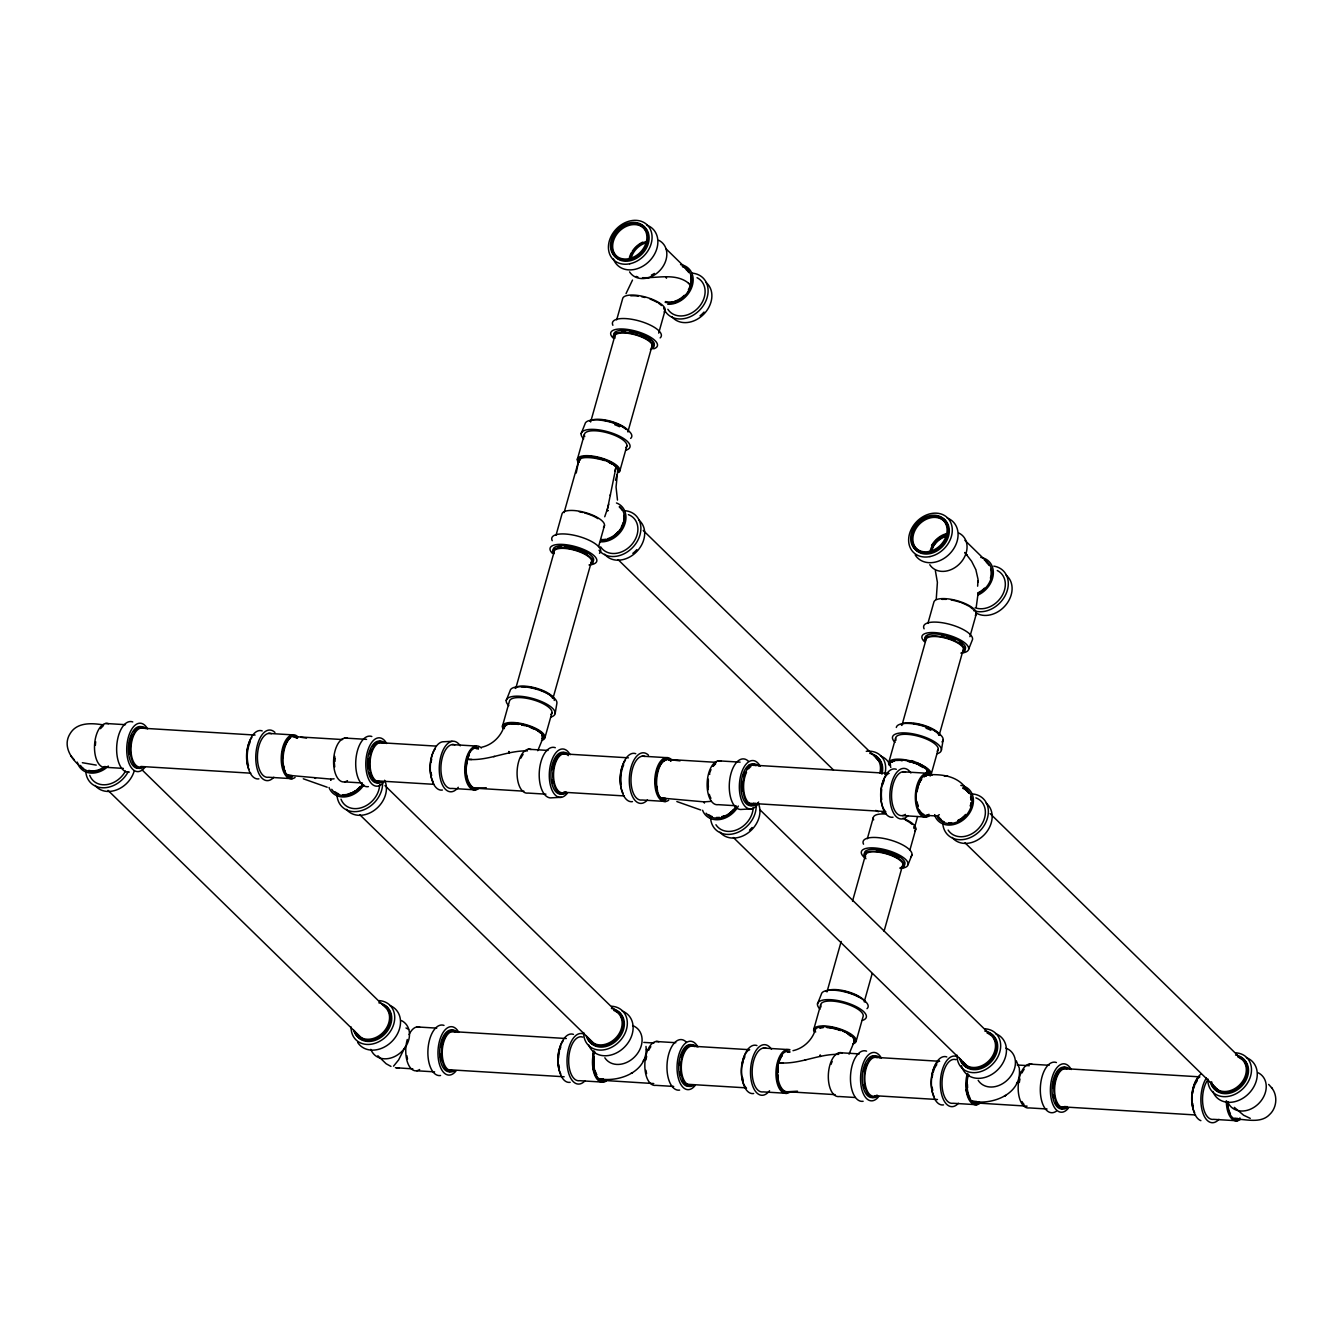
<?xml version="1.0" encoding="UTF-8"?>
<svg xmlns="http://www.w3.org/2000/svg" width="1343" height="1343" viewBox="0 0 1343 1343"><rect width="100%" height="100%" fill="white"/><g stroke="black" fill="none" stroke-linecap="round" stroke-linejoin="round"><path stroke-width="1.5" d="M466.122 769.707L466.944 759.315A20.38 9.72 89.6 0 1 470.134 751.241M777.379 1073.158L778.201 1062.766A20.38 9.72 89.6 0 1 779.528 1058.284M977.637 586.186L978.04 579.337L975.925 569.986M471.863 759.45L466.944 759.315C487.962 761.431 506.848 750.351 527.48 750.888M686.273 294.738A20.38 16.62 -51 0 0 690.923 285.404C678.249 272.075 658.54 278.286 642.458 277.682M783.12 1062.917L778.201 1062.766C799.203 1064.881 818.105 1053.819 838.72 1054.356M978.057 593.656L976.21 607.305M604.736 516.77L607.657 508.141L616.219 466.139L609.286 462.294M334.088 778.822L330.999 779.058L330.814 780.333L330.663 779.091L287.133 775.196L292.136 775.65M555.163 713.519L556.892 703.262A24.241 8.327 15.7 0 0 534.85 688.758A24.241 8.327 15.7 0 0 510.088 690.772L506.227 700.458M941.393 750.217L943.122 739.976M576.214 473.021L578.783 460.431L564.11 512.59M617.344 474.314L616.051 486.989L617.478 500.083M936.239 599.263L937.397 582.358L935.366 570.657M646 1046.432C648.568 1071.546 619.157 1082.894 598.374 1078.647A20.38 11.231 -88.3 0 1 594.076 1071.832M1019.337 1068.994C1021.905 1094.125 992.494 1105.457 971.711 1101.226A20.38 11.231 -88.3 0 1 966.171 1089.677M967.195 555.079L964.828 552.51L971.627 561.29L975.673 569.331M502.433 726.21L509.417 701.315A22.025 7.571 15.7 0 1 534.699 700.274A22.025 7.571 15.7 0 1 550.932 714.409M556.019 535.236L561.945 514.168A22.025 7.571 15.7 0 1 587.21 513.144A22.025 7.571 15.7 0 1 603.443 527.279M577.339 459.39L584.339 434.494M616.689 319.835L622.615 298.784A22.025 7.571 15.7 0 1 647.88 297.743A22.025 7.571 15.7 0 1 664.114 311.878M515.746 688.455L554.306 551.251M590.635 421.987L614.926 335.616M552.963 698.394L591.541 561.189M627.869 431.926L652.715 343.539M608.782 504.162L607.472 508.728M615.497 480.274L618.284 470.319M598.575 546.584L604.484 525.516M619.895 470.755L626.879 445.842M544.973 737.559L551.973 712.663M658.691 333.114L665.154 310.132M813.673 1029.661L820.674 1004.765M867.326 838.754L873.252 817.686M888.646 762.908L895.647 738.012M927.895 623.404L933.821 602.336A22.025 7.571 15.7 0 1 959.087 601.295A22.025 7.571 15.7 0 1 975.32 615.43M826.986 991.923L841.171 941.477M852.52 901.119L866.134 852.687M901.892 725.455L926.166 639.083M864.22 1001.844L872.161 973.608M884.063 931.236L902.781 864.64M939.126 735.376L963.401 649.022M917.588 816.578L914.197 828.614A20.38 7 15.7 0 0 913.828 826.633M856.213 1041.01L863.213 1016.114A22.025 7.571 15.7 0 0 840.399 1002.247A22.025 7.571 15.7 0 0 821.077 1006.897M909.882 850.102L915.792 829.034M931.203 774.273L938.186 749.36M969.898 636.666L976.361 613.684M923.128 767.239L923.044 767.524A18.181 6.245 15.7 0 0 919.586 765.56M925.999 774.676L927.526 769.657L925.948 774.575M543.361 737.156L537.771 750.72M854.618 1040.624L849.028 1054.171M581.15 433.638L585.011 423.968A24.241 8.327 15.7 0 1 612.811 422.844A24.241 8.327 15.7 0 1 630.656 438.389M817.484 1003.909L821.345 994.24A24.241 8.327 15.7 0 1 849.145 993.098A24.241 8.327 15.7 0 1 866.99 1008.66M968.689 649.105L972.55 639.436A25.332 8.713 15.7 0 0 946.311 623.488A25.332 8.713 15.7 0 0 924.102 628.826M908.137 864.456L911.998 854.786M405.15 1046.936L398.636 1059.912L393.549 1066.157M947.604 535.32A18.181 14.437 -45.7 0 0 933.234 546.265L931.505 550.479L933.368 546.4A18.181 14.001 -40.8 0 1 946.664 536.176M626.023 293.613L632.503 280.066M503.105 729.098C499.361 738.029 491.269 745.164 481.734 747.212M814.345 1032.566C810.601 1041.496 802.51 1048.631 792.991 1050.679M314.648 778.235L315.555 778.386M665.624 798.33L660.672 797.977L704.202 801.872L704.37 803.097L704.538 801.838L711.27 801.335M647.611 277.749L649.139 277.648M931.689 545.795L933.788 543.008M643.213 1061.02L643.918 1059.711M1016.55 1083.583L1017.255 1082.29M494.543 756.428L493.687 756.663M805.8 1059.879L804.944 1060.114M939.311 814.681L937.229 815.99L926.351 815.419M610.394 494.577L610.276 495.5M632.419 1072.923L631.193 1073.175L632.2 1073.074M1005.756 1095.502L1004.53 1095.737L1005.538 1095.653M486.25 787.72L476.748 788.257A20.38 9.72 89.6 0 1 466.692 774.894M797.507 1091.188L787.988 1091.725A20.38 9.72 89.6 0 1 777.95 1078.362M452.071 741.302L442.552 741.806A24.241 12.121 -86.5 0 0 430.28 767.978A24.241 12.121 -86.5 0 0 442.401 790.037M561.408 797.289L551.872 797.809A25.332 12.675 -86.5 0 1 539.315 771.436A25.332 12.675 -86.5 0 1 555.314 747.698M751.459 808.889L741.94 809.393A25.332 12.675 -86.5 0 1 729.719 779.729A25.332 12.675 -86.5 0 1 748.454 761.28M406.006 1027.983L408.608 1029.359M1250.249 1118.366L1243.652 1115.244L1234.301 1107.354M606.851 510.558L608.261 510.609L606.952 510.239M603.175 1078.849L598.374 1078.647L601.144 1080.276L653.772 1083.566M82.359 762.706L96.243 765.107M541.313 732.959L540.591 732.909A19.557 6.715 15.7 0 0 531.173 727.335M902.681 771.772L926.485 773.215M105.644 723.474L125.487 724.683M268.566 733.396L292.371 734.856M344.731 738.046L366.538 739.372M452.054 744.593L475.858 746.036M528.219 749.226L548.045 750.435M642.122 756.176L665.91 757.62M718.27 760.809L740.094 762.153M926.469 774.861C941.309 773.921 958.214 775.582 966.876 789.701M103.663 724.985C92.331 723.004 76.971 721.946 70.138 733.614C61.761 746.658 72.505 761.212 83.3 768.582M342.65 739.557L292.942 736.535L297.491 738.348A20.38 10.19 -86.5 0 0 282.416 753.188A20.38 10.19 -86.5 0 0 292.254 777.043M716.205 762.337L666.497 759.315L680.062 760.86M749.293 764.906L888.999 773.417M138.9 727.99L255.086 735.057M378.088 742.561L436.374 746.12M561.659 753.759L628.423 757.821M749.176 803.265L884.718 811.525M140.864 766.467L250.822 773.182M375.906 780.803L434.175 784.346M563.64 792.252L624.142 795.929M523.904 791.178L475.741 788.24A20.38 10.19 -86.5 0 1 465.635 767.021A20.38 10.19 -86.5 0 1 478.511 747.933M902.546 815.604L926.351 817.064M105.526 767.306L123.371 768.397M292.237 778.688L268.449 777.244A22.025 11.029 -86.5 0 1 257.52 754.313A22.025 11.029 -86.5 0 1 271.437 733.664M344.597 781.878L362.442 782.969M475.724 789.885L451.936 788.425A22.025 11.029 -86.5 0 1 441.008 765.493A22.025 11.029 -86.5 0 1 454.924 744.845M545.929 794.166L528.084 793.075A22.025 11.029 -86.5 0 1 517.173 770.143A22.025 11.029 -86.5 0 1 531.089 749.495M665.792 801.469L641.988 800.008A22.025 11.029 -86.5 0 1 631.076 777.077A22.025 11.029 -86.5 0 1 644.993 756.445M735.998 805.75L718.152 804.658A22.025 11.029 -86.5 0 1 707.224 781.727A22.025 11.029 -86.5 0 1 721.141 761.078M416.901 1026.925L436.727 1028.134M655.972 1041.496L675.814 1042.705M763.311 1048.044L787.116 1049.504M839.459 1052.694L859.302 1053.902M1029.309 1064.076L1049.152 1065.284M643.817 1042.403L653.94 1043.024M1017.155 1064.982L1029.309 1065.721M1062.531 1068.491L1199.803 1076.851M450.157 1031.441L566.343 1038.525M687.263 1045.895L749.696 1049.706M872.916 1057.21L939.68 1061.289M1062.431 1106.85L1195.522 1114.959M447.958 1069.683L564.144 1076.767M687.146 1084.254L745.432 1087.813M874.881 1095.703L937.481 1099.514M1027.11 1106.145L974.481 1102.855L971.711 1101.226L976.512 1101.428M395.413 1067.702L412.821 1068.877M835.145 1094.629L786.981 1091.691A20.38 10.19 -86.5 0 1 776.892 1070.489A20.38 10.19 -86.5 0 1 789.751 1051.384M1237.356 1119.139C1247.832 1119.659 1261.312 1123.352 1269.672 1114.472C1276.958 1107.69 1277.932 1095.284 1271.536 1087.612M976.831 1104.718L953.026 1103.274A22.025 11.029 -86.5 0 1 942.115 1080.343A22.025 11.029 -86.5 0 1 956.031 1059.694M1047.036 1108.999L1029.191 1107.908A22.025 11.029 -86.5 0 1 1018.263 1084.976A22.025 11.029 -86.5 0 1 1032.179 1064.327M416.766 1070.774L434.612 1071.865M603.494 1082.156L579.689 1080.695A22.025 11.029 -86.5 0 1 568.777 1057.764A22.025 11.029 -86.5 0 1 582.694 1037.115M673.699 1086.437L655.854 1085.345A22.025 11.029 -86.5 0 1 644.925 1062.414A22.025 11.029 -86.5 0 1 658.842 1041.765M786.981 1093.336L763.177 1091.893A22.025 11.029 -86.5 0 1 752.265 1068.961A22.025 11.029 -86.5 0 1 766.181 1048.312M855.206 1097.5L839.341 1096.526A22.025 11.029 -86.5 0 1 828.413 1073.594A22.025 11.029 -86.5 0 1 842.33 1052.946M1237.356 1120.784L1213.552 1119.34A22.025 11.029 -86.5 0 1 1202.892 1104.886A22.025 11.029 -86.5 0 1 1208.129 1079.369M947.839 776.271L944.263 775.952M396.454 1067.803L398.972 1068.038M300.631 737.24L306.523 738.096M882.032 812.532L886.044 813.405M676.855 801.553L700.727 809.997M303.3 778.789L327.188 787.233M636.146 276.423L637.875 276.96M390.964 1066.409L386.129 1063.74L377.853 1055.749M875.77 810.4L878.372 811.709M614.859 471.309L616.219 466.139A20.397 5.926 13.6 0 1 618.032 468.019M668.864 759.534L671.03 761.128A20.38 10.19 -86.5 0 0 655.955 775.969A20.38 10.19 -86.5 0 0 665.792 799.824M688.422 283.188L690.923 285.404L690.873 275.785M964.895 540.306L986.82 561.727M666.145 248.925L686.609 268.919M990.144 813.623L1241.133 1058.754M901.069 759.937L902.026 760.877M964.996 842.8L1218.974 1090.835M643.247 530.468L878.07 759.802M618.099 559.645L833.483 769.975M760.02 809.829L990.295 1034.714M709.725 774.441L709.356 774.088A20.38 10.19 -86.5 0 1 711.001 769.623M733.379 837.528L968.135 1066.812M968.991 1075.088L968.034 1074.165A20.38 10.19 -86.5 0 0 968.723 1096.509A20.38 10.19 -86.5 0 0 979.483 1101.948M384.971 785.588L616.756 1011.95M359.84 814.765L594.596 1044.031M142.14 769.959L384.165 1006.327M108.028 790.372L362.006 1038.408M1268.648 1084.405L1272.325 1088.485M70.675 755.756L74.352 759.853M934.644 814.63L935.635 815.99M665.826 276.776L666.514 278.135L666.094 276.776M1016.265 1060.769L1019.32 1068.155M820.674 1056.387L820.12 1054.91L820.338 1056.454M509.417 752.936L508.879 751.442L509.098 753.003M1019.941 1072.755L1019.857 1071.798M646.604 1050.176L646.52 1049.236M977.956 581.234L978.157 582.123L977.973 580.982M623.924 515.242A19.272 15.327 -45.7 0 1 621.574 527.178M620.735 528.605A19.272 15.327 -45.7 0 1 615.06 534.732M619.324 507.1A19.272 15.327 -45.7 0 1 621.994 510.088M360.461 786.41A19.272 15.327 -45.7 0 1 356.802 789.852M355.442 790.809A19.272 15.327 -45.7 0 1 352.571 792.42M351.094 793.041A19.272 15.327 -45.7 0 1 348.055 793.914M736.014 806.488A19.272 15.327 -45.7 0 1 730.34 812.633M724.632 815.805A19.272 15.327 -45.7 0 1 721.611 816.678M970.536 797.037A19.272 15.327 -45.7 0 1 970.989 799.874M970.922 802.845A19.272 15.327 -45.7 0 1 970.317 805.884M965.651 814.462A19.272 15.327 -45.7 0 1 961.974 817.904M960.631 818.877A19.272 15.327 -45.7 0 1 957.744 820.472M941.09 819.448A19.272 15.327 -45.7 0 1 938.421 816.477M966.238 790.288A19.272 15.327 -45.7 0 1 968.907 793.26M892.071 762.085A19.272 6.631 15.7 0 1 894.203 760.994M897.376 760.423A19.272 6.631 15.7 0 1 901.405 760.407M907.599 761.246A19.272 6.631 15.7 0 1 910.856 762.001A19.557 6.715 15.7 0 0 907.717 761.145M912.468 762.455A19.272 6.631 15.7 0 1 915.641 763.512M917.151 764.1A19.272 6.631 15.7 0 1 923.699 767.441M926.435 769.589A19.272 6.631 15.7 0 1 928.03 771.671M905.35 819.969A20.38 7 15.7 0 1 912.132 824.434M911.377 760.608A20.38 8.041 17.9 0 1 914.734 761.75M916.362 762.388A20.38 8.041 17.9 0 1 929.423 774.424M890.627 765.309A20.38 7 15.7 0 1 908.489 761.011A20.38 7 15.7 0 1 929.608 773.837M873.655 819.818A22.025 7.571 15.7 0 1 884.953 814.009M902.949 818.24A22.025 7.571 15.7 0 1 914.751 830.797M865.647 857.069A19.557 6.715 15.7 0 1 887.723 854.249A19.557 6.715 15.7 0 1 899.978 867.914M876.24 849.918A19.557 6.715 15.7 0 1 898.853 857.069M864.909 854.853A20.934 7.185 15.7 0 1 885.893 851.076A20.934 7.185 15.7 0 1 903.94 865.278M865.933 858.748A24.241 8.327 15.7 0 1 870.18 847.886A24.241 8.327 15.7 0 1 902.681 857.086A24.241 8.327 15.7 0 1 900.314 868.468M863.532 844.193A25.332 8.713 15.7 0 1 888.948 839.627A25.332 8.713 15.7 0 1 910.789 856.8M864.355 856.851A20.934 7.185 15.7 0 1 887.975 853.829A20.934 7.185 15.7 0 1 901.086 868.451M869.76 753.389A20.934 16.636 -45.7 0 1 880.974 773.249M875.636 757.351A19.557 15.545 -45.7 0 1 879.783 773.182M866.269 751.291A24.241 19.255 -45.7 0 1 884.785 774.357M881.26 766.551A19.557 15.545 -45.7 0 1 881.444 769.505M876.593 758.291A19.557 15.545 -45.7 0 1 879.312 761.313M880.504 755.975A25.332 20.128 -45.7 0 1 890.812 767.457M873.655 755.102A20.934 16.636 -45.7 0 1 881.931 774.189M889.049 765.04A22.025 7.571 15.7 0 1 911.158 761.078A22.025 7.571 15.7 0 1 930.145 776.019M896.05 740.144A22.025 7.571 15.7 0 1 918.159 736.182A22.025 7.571 15.7 0 1 937.145 751.123M891.97 762.001A19.557 6.715 15.7 0 1 901.438 760.289M912.652 762.388A19.557 6.715 15.7 0 1 928.449 771.721M926.082 728.242A20.934 7.185 15.7 0 1 930.833 730.256M901.069 724.683A20.934 7.185 15.7 0 1 921.449 724.599A20.934 7.185 15.7 0 1 940.1 735.108M896.318 727.486A24.241 8.327 15.7 0 1 924.118 726.362A24.241 8.327 15.7 0 1 941.98 741.907M895.026 742.36A25.332 8.713 15.7 0 1 918.343 735.057A25.332 8.713 15.7 0 1 937.397 753.658M913.29 723.575A19.557 6.715 15.7 0 1 919.737 724.666M921.382 725.069A19.557 6.715 15.7 0 1 930.665 728.494M934.409 730.592A19.557 6.715 15.7 0 1 938.807 734.89M984.419 560.199A20.38 16.2 -45.7 0 1 991.52 576.6A20.38 16.2 -45.7 0 1 977.838 593.64M931.538 545.644A20.38 16.2 -45.7 0 1 946.06 533.759M980.759 557.395A22.025 17.509 -45.7 0 1 993.316 573.965A22.025 17.509 -45.7 0 1 978.191 594.966M997.261 570.506A22.025 17.509 -45.7 0 1 1001.962 595.923A22.025 17.509 -45.7 0 1 975.152 607.758M990.647 569.197A19.557 15.545 -45.7 0 1 990.429 578.178M984.52 588.116A19.557 15.545 -45.7 0 1 977.67 592.968M986.282 562.348A19.557 15.545 -45.7 0 1 988.985 565.369M1006.075 575.157A24.241 19.255 -45.7 0 1 1006.008 604.753A24.241 19.255 -45.7 0 1 975.841 612.811M993.803 566.125A25.332 20.128 -45.7 0 1 1005.924 594.11A25.332 20.128 -45.7 0 1 973.608 610.595M924.907 641.501A20.934 7.185 15.7 0 1 948.527 638.479A20.934 7.185 15.7 0 1 961.655 653.101M925.864 639.822A19.557 6.715 15.7 0 1 948.292 638.899A19.557 6.715 15.7 0 1 962.696 651.456M926.418 637.824A19.557 6.715 15.7 0 1 927.341 636.263M941.46 635.121A19.557 6.715 15.7 0 1 944.75 635.776M946.395 636.196A19.557 6.715 15.7 0 1 955.679 639.604M959.422 641.719A19.557 6.715 15.7 0 1 962.192 643.901M924.353 641.585A24.241 8.327 15.7 0 1 932.982 632.519A24.241 8.327 15.7 0 1 964.089 642.34A24.241 8.327 15.7 0 1 960.883 653.118M925.478 639.503A20.934 7.185 15.7 0 1 946.462 635.726A20.934 7.185 15.7 0 1 964.509 649.928M941.98 599.381A20.38 7 15.7 0 1 946.244 599.364M951.096 599.935A20.38 7 15.7 0 1 959.641 602.084M961.286 602.654A20.38 7 15.7 0 1 968.622 606.062M969.814 606.801A20.38 7 15.7 0 1 972.701 609.084M958.986 533.121A22.025 17.509 -45.7 0 1 960.262 563.12A22.025 17.509 -45.7 0 1 929.792 564.715M930.044 552.426A19.557 15.545 -45.7 0 1 912.887 540.171A19.557 15.545 -45.7 0 1 927.828 518.633A19.557 15.545 -45.7 0 1 947.587 527.144M942.618 544.822A19.557 15.545 -45.7 0 1 938.908 548.313M932.562 516.266A20.934 16.636 -45.7 0 1 949.316 530.72A20.934 16.636 -45.7 0 1 932.747 552.896A20.934 16.636 -45.7 0 1 912.149 543.596M947.134 517.978A25.332 20.128 -45.7 0 1 950.995 552.376A25.332 20.128 -45.7 0 1 915.221 555.012M930.313 550.412A19.557 15.545 -45.7 0 1 947.638 534.111M840.684 1030.165A19.272 6.631 15.7 0 0 826.449 1027.042A19.557 6.715 15.7 0 1 840.886 1030.199M842.195 1030.736A19.272 6.631 15.7 0 1 851.479 1036.242M842.43 1030.803A19.557 6.715 15.7 0 1 853.829 1040.372M1227.787 1104.853A19.272 9.653 -86.5 0 1 1227.502 1101.613M646.587 1073.561A20.38 10.19 -86.5 0 1 645.983 1070.337M646.017 1059.845A20.38 10.19 -86.5 0 1 646.638 1056.421M648.703 1050.31A20.38 10.19 -86.5 0 1 650.835 1046.717M603.494 1080.511A20.38 10.19 -86.5 0 1 594.697 1051.586M593.589 1070.337A20.38 11.231 -88.3 0 1 592.834 1067.114M592.817 1054.876A20.38 11.231 -88.3 0 1 593.572 1051.535M691.074 1085.026A19.557 9.787 -86.5 0 1 681.388 1064.68A19.557 9.787 -86.5 0 1 693.727 1046.348M689.177 1084.909A19.557 9.787 -86.5 0 1 686.626 1084.674M684.259 1083.13A19.557 9.787 -86.5 0 1 682.227 1080.376M680.297 1075.189A19.557 9.787 -86.5 0 1 679.709 1072.083M679.44 1065.419A19.557 9.787 -86.5 0 1 679.743 1062.011M680.733 1057.159A19.557 9.787 -86.5 0 1 681.724 1054.221M682.311 1052.862A19.557 9.787 -86.5 0 1 684.359 1049.437M686.743 1047.087A19.557 9.787 -86.5 0 1 689.295 1045.996M691.897 1085.11A20.934 10.475 -86.5 0 1 678.803 1064.495A20.934 10.475 -86.5 0 1 694.549 1046.533M695.271 1085.312A24.241 12.121 -86.5 0 1 679.205 1080.964A24.241 12.121 -86.5 0 1 681.438 1048.295A24.241 12.121 -86.5 0 1 697.907 1046.952M679.642 1090.08A25.332 12.675 -86.5 0 1 667.421 1060.416A25.332 12.675 -86.5 0 1 686.155 1041.967M693.794 1085.228A20.934 10.475 -86.5 0 1 680.7 1064.613A20.934 10.475 -86.5 0 1 696.446 1046.65M611.434 1008.459A20.934 16.636 -45.7 0 1 616.957 1038.307A20.934 16.636 -45.7 0 1 586.236 1035.722M613.734 1010.406A19.557 15.545 -45.7 0 1 616.706 1036.947A19.557 15.545 -45.7 0 1 589.09 1038.995M620.97 1016.382A19.557 15.545 -45.7 0 1 622.632 1020.21M623.018 1026.102A19.557 15.545 -45.7 0 1 622.413 1029.191M621.91 1030.719A19.557 15.545 -45.7 0 1 620.55 1033.724M617.662 1037.887A19.557 15.545 -45.7 0 1 613.952 1041.379M609.655 1043.981A19.557 15.545 -45.7 0 1 602.033 1045.861M599.096 1045.677A19.557 15.545 -45.7 0 1 590.047 1039.918M611.669 1006.243A24.241 19.255 -45.7 0 1 626.912 1027.513A24.241 19.255 -45.7 0 1 603.091 1049.957A24.241 19.255 -45.7 0 1 583.701 1032.582M622.178 1011.044A25.332 20.128 -45.7 0 1 624.545 1047.053A25.332 20.128 -45.7 0 1 588.67 1044.871M615.329 1010.154A20.934 16.636 -45.7 0 1 616.622 1040.54A20.934 16.636 -45.7 0 1 587.193 1036.662M632.603 1025.565A22.025 17.509 -45.7 0 1 635.944 1055.464A22.025 17.509 -45.7 0 1 604.837 1057.764M606.365 1080.93A22.025 11.029 -86.5 0 1 594.714 1075.055A22.025 11.029 -86.5 0 1 593.992 1050.881M560.837 1074.064A20.934 10.475 -86.5 0 1 563.12 1040.943M570.171 1082.307A24.241 12.121 -86.5 0 1 558.151 1057.092A24.241 12.121 -86.5 0 1 573.461 1034.379M585.078 1080.712A25.332 12.675 -86.5 0 1 567.048 1063.119A25.332 12.675 -86.5 0 1 583.131 1033.875M603.494 1079.688A19.557 9.787 -86.5 0 1 600.959 1079.453M596.561 1075.155A19.557 9.787 -86.5 0 1 594.059 1056.79M559.393 1067.819A19.557 9.787 -86.5 0 1 558.806 1064.714M558.537 1058.049A19.557 9.787 -86.5 0 1 559.443 1051.351M559.846 1049.79A19.557 9.787 -86.5 0 1 560.837 1046.852M596.728 1074.702A19.272 9.653 -86.5 0 1 595.201 1070.992M594.244 1066.527A19.272 9.653 -86.5 0 1 594.261 1056.588M778.302 1080.762A19.272 9.653 -86.5 0 1 777.446 1074.467M777.412 1072.805A19.272 9.653 -86.5 0 1 778.352 1064.546M778.739 1062.985A19.272 9.653 -86.5 0 1 779.729 1060.08M780.3 1058.754A19.272 9.653 -86.5 0 1 782.314 1055.38M967.615 1087.696A19.272 9.653 -86.5 0 1 967.464 1084.389M778.201 1077.59A18.181 9.099 -86.5 0 1 777.933 1074.518M777.899 1072.956A18.181 9.099 -86.5 0 1 778.218 1068.222M831.032 1064.395A20.38 10.19 -86.5 0 1 832.19 1061.49M783.624 1052.257A20.38 9.72 89.6 0 1 786.091 1051.116M877.113 1095.116A19.557 9.787 -86.5 0 1 864.791 1078.412A19.557 9.787 -86.5 0 1 877.231 1057.529M875.384 1096.291A20.934 10.475 -86.5 0 1 862.189 1078.412A20.934 10.475 -86.5 0 1 875.502 1056.068M877.298 1096.408A20.934 10.475 -86.5 0 1 864.187 1075.793A20.934 10.475 -86.5 0 1 879.934 1057.831M878.758 1096.492A24.241 12.121 -86.5 0 1 862.693 1092.161A24.241 12.121 -86.5 0 1 864.942 1059.493A24.241 12.121 -86.5 0 1 881.394 1058.133M863.129 1101.277A25.332 12.675 -86.5 0 1 850.572 1074.904A25.332 12.675 -86.5 0 1 866.571 1051.149M870.113 1095.854A19.557 9.787 -86.5 0 1 867.746 1094.31M864.17 1087.796A19.557 9.787 -86.5 0 1 863.448 1084.842M863.499 1071.546A19.557 9.787 -86.5 0 1 864.22 1068.34M864.691 1066.846A19.557 9.787 -86.5 0 1 865.799 1064.059M826.079 991.436A20.934 7.185 15.7 0 1 846.476 991.352A20.934 7.185 15.7 0 1 865.127 1001.861M832.727 990.211A19.557 6.715 15.7 0 1 836.807 990.194M841.473 990.748A19.557 6.715 15.7 0 1 859.436 997.345M820.053 1009.113A25.332 8.713 15.7 0 1 843.37 1001.811A25.332 8.713 15.7 0 1 862.424 1020.411M814.076 1031.793A22.025 7.571 15.7 0 1 838.939 1028.637A22.025 7.571 15.7 0 1 852.755 1044.015M815.637 1032.062A20.38 7 15.7 0 1 836.085 1028.385A20.38 7 15.7 0 1 853.661 1042.218M820.254 1028.184A18.181 6.245 15.7 0 1 823.259 1027.647M827.053 1027.63A18.181 6.245 15.7 0 1 831.384 1028.134M832.895 1028.419A18.181 6.245 15.7 0 1 840.466 1030.568M848.071 1034.261A18.181 6.245 15.7 0 1 850.656 1036.292M789.852 1092.111A22.025 11.029 -86.5 0 1 775.952 1073.292A22.025 11.029 -86.5 0 1 789.969 1049.756M743.267 1080.427A19.557 9.787 -86.5 0 1 742.561 1077.472M742.595 1064.176A19.557 9.787 -86.5 0 1 743.334 1060.97M743.787 1059.476A19.557 9.787 -86.5 0 1 744.912 1056.689M753.658 1093.504A24.241 12.121 -86.5 0 1 741.638 1068.273A24.241 12.121 -86.5 0 1 756.948 1045.559M769.556 1090.734A25.332 12.675 -86.5 0 1 752.97 1086.739A25.332 12.675 -86.5 0 1 754.548 1053.097A25.332 12.675 -86.5 0 1 771.503 1049.286M778.101 1081.149A19.557 9.787 -86.5 0 1 777.244 1074.753M777.211 1073.074A19.557 9.787 -86.5 0 1 778.151 1064.697M778.554 1063.119A19.557 9.787 -86.5 0 1 779.544 1060.181M780.132 1058.838A19.557 9.787 -86.5 0 1 782.18 1055.397M746.507 1088.199A20.934 10.475 -86.5 0 1 741.386 1068.306A20.934 10.475 -86.5 0 1 749.159 1049.622M1024.071 1104.416A20.38 10.19 -86.5 0 1 1021.956 1101.545M1019.354 1082.408A20.38 10.19 -86.5 0 1 1019.975 1078.983M1022.04 1072.872A20.38 10.19 -86.5 0 1 1024.172 1069.297M1066.963 1106.498A19.557 9.787 -86.5 0 1 1054.624 1089.794A19.557 9.787 -86.5 0 1 1067.064 1068.91M1065.066 1106.38A19.557 9.787 -86.5 0 1 1055.564 1102.956M1053.634 1097.751A19.557 9.787 -86.5 0 1 1053.046 1094.663M1052.778 1087.981A19.557 9.787 -86.5 0 1 1053.667 1081.3M1054.07 1079.738A19.557 9.787 -86.5 0 1 1057.696 1071.999M1062.498 1108.848A20.934 10.475 -86.5 0 1 1052.14 1087.058A20.934 10.475 -86.5 0 1 1065.352 1067.45M1068.608 1107.874A24.241 12.121 -86.5 0 1 1052.543 1103.543A24.241 12.121 -86.5 0 1 1054.775 1070.875A24.241 12.121 -86.5 0 1 1071.244 1069.515M1056.27 1111.232A25.332 12.675 -86.5 0 1 1040.305 1089.593A25.332 12.675 -86.5 0 1 1056.421 1062.531M1067.131 1107.79A20.934 10.475 -86.5 0 1 1054.037 1087.175A20.934 10.475 -86.5 0 1 1069.783 1069.213M984.772 1031.038A20.934 16.636 -45.7 0 1 990.295 1060.886A20.934 16.636 -45.7 0 1 959.573 1058.301M987.071 1032.985A19.557 15.545 -45.7 0 1 990.043 1059.526A19.557 15.545 -45.7 0 1 962.427 1061.558M994.324 1038.945A19.557 15.545 -45.7 0 1 995.969 1042.772M991 1060.45A19.557 15.545 -45.7 0 1 987.29 1063.958M978.426 1068.071A19.557 15.545 -45.7 0 1 963.384 1062.498M985.007 1028.805A24.241 19.255 -45.7 0 1 1000.25 1050.092A24.241 19.255 -45.7 0 1 976.428 1072.52A24.241 19.255 -45.7 0 1 957.039 1055.162M995.516 1033.623A25.332 20.128 -45.7 0 1 997.094 1070.405A25.332 20.128 -45.7 0 1 961.454 1065.687M988.666 1032.733A20.934 16.636 -45.7 0 1 989.959 1063.119A20.934 16.636 -45.7 0 1 960.53 1059.224M1005.941 1048.144A22.025 17.509 -45.7 0 1 1009.281 1078.043A22.025 17.509 -45.7 0 1 978.174 1080.343M979.702 1103.493A22.025 11.029 -86.5 0 1 968.051 1097.634A22.025 11.029 -86.5 0 1 967.329 1073.46M934.174 1096.627A20.934 10.475 -86.5 0 1 939.009 1061.004M943.508 1104.886A24.241 12.121 -86.5 0 1 931.488 1079.654A24.241 12.121 -86.5 0 1 946.798 1056.941M958.415 1103.291A25.332 12.675 -86.5 0 1 940.385 1085.681A25.332 12.675 -86.5 0 1 956.468 1056.437M976.831 1102.25A19.557 9.787 -86.5 0 1 974.296 1102.015M969.898 1097.735A19.557 9.787 -86.5 0 1 968.404 1074.501M932.73 1090.382A19.557 9.787 -86.5 0 1 932.16 1087.293M932.176 1077.22A19.557 9.787 -86.5 0 1 932.781 1073.93M933.184 1072.352A19.557 9.787 -86.5 0 1 934.174 1069.414M934.745 1068.071A19.557 9.787 -86.5 0 1 936.793 1064.63M579.907 460.145A19.272 6.631 15.7 0 1 580.831 458.618M586.136 456.956A19.272 6.631 15.7 0 1 590.165 456.939M596.359 457.778A19.272 6.631 15.7 0 1 599.616 458.551M601.228 459.004A19.272 6.631 15.7 0 1 616.79 468.22M283.944 767.524A19.272 9.653 -86.5 0 1 283.239 764.62M283.02 753.138A19.272 9.653 -86.5 0 1 284.011 748.353M284.464 746.859A19.272 9.653 -86.5 0 1 287.57 740.732M466.474 774.256A19.272 9.653 -86.5 0 1 469.043 755.303M657.499 790.305A19.272 9.653 -86.5 0 1 656.542 785.84M656.559 775.901A19.272 9.653 -86.5 0 1 657.55 771.117M659.111 766.887A19.272 9.653 -86.5 0 1 665.977 760.121M529.444 726.697A19.272 6.631 15.7 0 0 521.403 724.431A19.557 6.715 15.7 0 1 529.646 726.748M530.955 727.285A19.272 6.631 15.7 0 1 540.239 732.774M541.833 734.856A19.272 6.631 15.7 0 1 542.186 736.736M542.219 735.024A19.557 6.715 15.7 0 1 541.649 738.465M918.058 805.901A19.272 9.653 -86.5 0 1 917.353 802.98M917.135 791.497A19.272 9.653 -86.5 0 1 917.722 788.257M918.108 786.713A19.272 9.653 -86.5 0 1 919.082 783.808M919.67 782.482A19.272 9.653 -86.5 0 1 921.684 779.091A19.557 9.787 -86.5 0 0 916.916 791.698M926.536 775.717A19.272 9.653 -86.5 0 0 924.034 776.791A19.557 9.787 -86.5 0 1 926.469 775.683M708.399 787.116A19.272 9.653 -86.5 0 1 708.416 780.451M713.15 766.383A19.272 9.653 -86.5 0 1 715.5 764.066M631.294 257.688A18.181 14.437 -45.7 0 1 645.983 242.865M654.36 273.435A20.38 16.2 -45.7 0 1 651.321 275.13M629.397 257.571A20.38 16.2 -45.7 0 1 631.344 252.837M632.234 251.326A20.38 16.2 -45.7 0 1 642.693 242.143M682.882 266.821A20.38 16.2 -45.7 0 1 689.395 289.366A20.38 16.2 -45.7 0 1 665.154 302.293M681.136 299.539A20.38 16.62 -51 0 1 678.148 301.285M676.603 301.957A20.38 16.62 -51 0 1 673.447 302.914M682.311 266.317A20.38 16.62 -51 0 1 689.009 271.689M658.775 240.313A22.025 17.509 -45.7 0 1 660.051 270.312A22.025 17.509 -45.7 0 1 629.582 271.907M647.376 234.337A19.557 15.545 -45.7 0 1 647.863 238.701M647.158 243.318A19.557 15.545 -45.7 0 1 645.295 247.851M644.439 249.294A19.557 15.545 -45.7 0 1 642.407 252.014M638.697 255.506A19.557 15.545 -45.7 0 1 631.361 259.249M629.833 259.619A19.557 15.545 -45.7 0 1 621.087 259.098M617.511 257.084A19.557 15.545 -45.7 0 1 619.878 230.711A19.557 15.545 -45.7 0 1 645.731 230.509M630.102 257.604A19.557 15.545 -45.7 0 1 645.899 241.673M632.352 223.458A20.934 16.636 -45.7 0 1 649.055 239.541A20.934 16.636 -45.7 0 1 629.263 260.945A20.934 16.636 -45.7 0 1 611.418 246.122M615.077 234.773A20.934 16.636 -45.7 0 1 617.26 231.869M646.94 225.171A25.332 20.128 -45.7 0 1 649.29 261.197A25.332 20.128 -45.7 0 1 613.415 258.998M613.701 337.932A20.934 7.185 15.7 0 1 637.321 334.927A20.934 7.185 15.7 0 1 650.448 349.549M615.01 338.167A19.557 6.715 15.7 0 1 634.618 334.642A19.557 6.715 15.7 0 1 651.473 347.887M615.212 334.273A19.557 6.715 15.7 0 1 616.135 332.711M621.507 331.033A19.557 6.715 15.7 0 1 625.603 331.016M630.253 331.57A19.557 6.715 15.7 0 1 633.543 332.225M635.189 332.644A19.557 6.715 15.7 0 1 638.445 333.618M640.023 334.172A19.557 6.715 15.7 0 1 647.057 337.446M648.216 338.151A19.557 6.715 15.7 0 1 650.986 340.333M652.614 342.448A19.557 6.715 15.7 0 1 652.043 345.906M613.147 338.033A24.241 8.327 15.7 0 1 635.44 331.049A24.241 8.327 15.7 0 1 653.672 348.844M612.895 325.275A25.332 8.713 15.7 0 1 638.311 320.708A25.332 8.713 15.7 0 1 660.152 337.899M614.271 335.951A20.934 7.185 15.7 0 1 635.256 332.174A20.934 7.185 15.7 0 1 653.302 346.36M630.774 295.829A20.38 7 15.7 0 1 638.227 296.132M641.585 296.702A20.38 7 15.7 0 1 645.026 297.508M650.079 299.103A20.38 7 15.7 0 1 657.415 302.511M658.607 303.249A20.38 7 15.7 0 1 661.495 305.532M680.548 264.588A22.025 17.509 -45.7 0 1 692.098 286.361A22.025 17.509 -45.7 0 1 667.723 304.257M697.051 277.699A22.025 17.509 -45.7 0 1 698.326 307.698A22.025 17.509 -45.7 0 1 667.857 309.276M690.218 285.371A19.557 15.545 -45.7 0 1 688.355 289.903M684.309 295.309A19.557 15.545 -45.7 0 1 674.421 301.302M672.893 301.671A19.557 15.545 -45.7 0 1 665.49 301.571M686.072 269.54A19.557 15.545 -45.7 0 1 688.774 272.562M705.864 282.349A24.241 19.255 -45.7 0 1 703.682 314.296A24.241 19.255 -45.7 0 1 671.886 316.646M691.712 273.116A25.332 20.128 -45.7 0 1 701.734 307.782A25.332 20.128 -45.7 0 1 663.643 308.051M704.017 312.046A20.934 16.636 -45.7 0 1 700.056 315.79M595.05 457.879A18.181 6.245 15.7 0 1 598.105 458.483M608.278 462.042A18.181 6.245 15.7 0 1 611.736 464.006M579.236 511.767A20.38 7 15.7 0 1 582.644 512.472M584.356 512.892A20.38 7 15.7 0 1 597.937 518.65M579.236 462.11A20.397 5.926 13.6 0 1 604.602 460.582M579.32 461.791A20.38 7 15.7 0 1 599.75 458.114A20.38 7 15.7 0 1 617.327 471.947M554.34 553.551A19.557 6.715 15.7 0 1 573.948 550.026A19.557 6.715 15.7 0 1 590.819 563.288M553.601 551.335A20.934 7.185 15.7 0 1 574.586 547.558A20.934 7.185 15.7 0 1 592.632 561.76M553.031 553.333A20.934 7.185 15.7 0 1 576.667 550.328A20.934 7.185 15.7 0 1 589.778 564.933M552.477 553.417A24.241 8.327 15.7 0 1 561.105 544.351A24.241 8.327 15.7 0 1 592.213 554.172A24.241 8.327 15.7 0 1 589.006 564.967M552.225 540.675A25.332 8.713 15.7 0 1 577.641 536.109A25.332 8.713 15.7 0 1 599.482 553.282M557.614 547.004A19.557 6.715 15.7 0 1 560.854 546.416M564.933 546.4A19.557 6.715 15.7 0 1 587.546 553.551M636.817 549.606A20.934 16.636 -45.7 0 1 632.838 553.35M623.018 522.931A19.557 15.545 -45.7 0 1 621.154 527.463M618.267 531.627A19.557 15.545 -45.7 0 1 607.221 538.862M605.693 539.231A19.557 15.545 -45.7 0 1 601.144 539.567L600.942 540.322A20.38 16.2 -45.7 0 0 621.792 527.698A20.38 16.2 -45.7 0 0 619.408 506.479M638.664 519.909A24.241 19.255 -45.7 0 1 636.481 551.872A24.241 19.255 -45.7 0 1 604.686 554.206M624.512 510.676A25.332 20.128 -45.7 0 1 636.448 542.673A25.332 20.128 -45.7 0 1 599.062 550.261M628.406 514.638A22.025 17.509 -45.7 0 1 631.764 544.536A22.025 17.509 -45.7 0 1 600.657 546.836M616.454 502.954A22.025 17.509 -45.7 0 1 624.26 525.65A22.025 17.509 -45.7 0 1 600.522 541.817M577.742 461.539A22.025 7.571 15.7 0 1 599.851 457.56A22.025 7.571 15.7 0 1 618.838 472.501M601.983 420.057A19.557 6.715 15.7 0 1 621.943 426.352M623.102 427.074A19.557 6.715 15.7 0 1 625.872 429.256M579.74 460.028A19.557 6.715 15.7 0 1 580.663 458.483M582.812 457.375A19.557 6.715 15.7 0 1 590.131 456.771M596.41 457.627A19.557 6.715 15.7 0 1 599.717 458.399M604.551 459.927A19.557 6.715 15.7 0 1 617.495 470.117M584.742 436.626A22.025 7.571 15.7 0 1 606.851 432.664A22.025 7.571 15.7 0 1 625.838 447.605M614.775 424.724A20.934 7.185 15.7 0 1 619.526 426.738M583.718 438.842A25.332 8.713 15.7 0 1 607.036 431.539A25.332 8.713 15.7 0 1 626.09 450.14M589.762 421.165A20.934 7.185 15.7 0 1 610.142 421.081A20.934 7.185 15.7 0 1 628.793 431.59M710.917 798.296A20.38 10.19 -86.5 0 1 709.305 794.368M708.281 789.65A20.38 10.19 -86.5 0 1 708.315 779.158M713.133 766.047A20.38 10.19 -86.5 0 1 715.618 763.596M662.838 799.555A20.38 9.116 -84.8 0 1 656.609 781.341A20.38 9.116 -84.8 0 1 664.08 760.474M755.924 803.248A19.557 9.787 -86.5 0 1 744.878 796.046A19.557 9.787 -86.5 0 1 746.507 772.292M748.555 768.867A19.557 9.787 -86.5 0 1 750.938 766.517M753.49 765.426A19.557 9.787 -86.5 0 1 756.025 765.661M754.011 803.131A19.557 9.787 -86.5 0 1 751.476 804.222M748.924 803.987A19.557 9.787 -86.5 0 1 746.557 802.442M742.007 791.396A19.557 9.787 -86.5 0 1 742.041 781.341M743.032 776.472A19.557 9.787 -86.5 0 1 744.61 772.175M746.658 768.75A19.557 9.787 -86.5 0 1 749.041 766.4M751.459 805.599A20.934 10.475 -86.5 0 1 741.101 783.808A20.934 10.475 -86.5 0 1 754.313 764.201M758.644 802.04A20.934 10.475 -86.5 0 1 742.897 786.662A20.934 10.475 -86.5 0 1 758.745 765.963M757.57 804.625A24.241 12.121 -86.5 0 1 741.504 800.277A24.241 12.121 -86.5 0 1 743.737 767.608A24.241 12.121 -86.5 0 1 760.205 766.265M752.097 827.506A20.934 16.636 -45.7 0 1 749.528 830.092M758.14 803.047A24.241 19.255 -45.7 0 1 748.588 832.542A24.241 19.255 -45.7 0 1 719.966 832.106M756.176 806.841A25.332 20.128 -45.7 0 1 733.798 833.718A25.332 20.128 -45.7 0 1 710.581 818.055M753.205 807.445A22.025 17.509 -45.7 0 1 738.029 829.303A22.025 17.509 -45.7 0 1 715.937 824.736M738.331 806.069A22.025 17.509 -45.7 0 1 719.193 819.616A22.025 17.509 -45.7 0 1 702.59 810.265M733.547 809.527A19.557 15.545 -45.7 0 1 722.5 816.762M719.445 817.383A19.557 15.545 -45.7 0 1 716.423 817.467M712.226 816.611A19.557 15.545 -45.7 0 1 708.651 814.597M736.182 807.109A20.38 16.2 -45.7 0 1 706.116 813.22M668.663 800.243A22.025 11.029 -86.5 0 1 654.864 778.537A22.025 11.029 -86.5 0 1 671.45 759.634M621.104 784.027A19.557 9.787 -86.5 0 1 621.137 773.971M621.406 772.309A19.557 9.787 -86.5 0 1 623.706 764.805M665.792 799.001A19.557 9.787 -86.5 0 1 663.257 798.766M657.298 790.708A19.557 9.787 -86.5 0 1 656.341 786.175M656.358 776.103A19.557 9.787 -86.5 0 1 657.365 771.251M657.818 769.74A19.557 9.787 -86.5 0 1 665.91 760.088M632.469 801.62A24.241 12.121 -86.5 0 1 620.449 776.405A24.241 12.121 -86.5 0 1 635.759 753.692M647.376 800.025A25.332 12.675 -86.5 0 1 629.313 779.141A25.332 12.675 -86.5 0 1 648.484 755.186M623.135 793.377A20.934 10.475 -86.5 0 1 625.418 760.256M520.95 758.04A20.38 10.19 -86.5 0 1 523.082 754.447M472.383 748.79A20.38 9.72 89.6 0 1 474.851 747.648M565.873 791.665A19.557 9.787 -86.5 0 1 553.635 772.393A19.557 9.787 -86.5 0 1 568.341 755.622M552.527 782.902A19.557 9.787 -86.5 0 1 551.956 779.813M551.99 769.74A19.557 9.787 -86.5 0 1 552.577 766.45M552.98 764.889A19.557 9.787 -86.5 0 1 553.971 761.934M554.558 760.591A19.557 9.787 -86.5 0 1 558.973 754.816M564.144 792.84A20.934 10.475 -86.5 0 1 550.932 774.961A20.934 10.475 -86.5 0 1 564.261 752.6M566.041 792.958A20.934 10.475 -86.5 0 1 552.947 772.343A20.934 10.475 -86.5 0 1 568.693 754.38M567.501 793.041A24.241 12.121 -86.5 0 1 551.436 788.694A24.241 12.121 -86.5 0 1 553.685 756.025A24.241 12.121 -86.5 0 1 570.137 754.682M514.839 687.969A20.934 7.185 15.7 0 1 537.855 688.657A20.934 7.185 15.7 0 1 554.256 700.425M521.487 686.76A19.557 6.715 15.7 0 1 525.566 686.743M530.233 687.297A19.557 6.715 15.7 0 1 538.409 689.345M540.004 689.899A19.557 6.715 15.7 0 1 552.577 698.175M508.796 705.646A25.332 8.713 15.7 0 1 532.113 698.343A25.332 8.713 15.7 0 1 551.167 716.961M502.836 728.342A22.025 7.571 15.7 0 1 527.698 725.17A22.025 7.571 15.7 0 1 541.498 740.547M504.397 728.611A20.38 7 15.7 0 1 524.844 724.935A20.38 7 15.7 0 1 542.404 738.751M512.002 724.179A18.181 6.245 15.7 0 1 518.65 724.448M521.655 724.968A18.181 6.245 15.7 0 1 524.71 725.69M530.653 727.654A18.181 6.245 15.7 0 1 533.356 728.863M478.595 788.643A22.025 11.029 -86.5 0 1 464.812 766.954A22.025 11.029 -86.5 0 1 481.398 748.034M431.64 775.532A19.557 9.787 -86.5 0 1 431.053 772.443M431.086 762.371A19.557 9.787 -86.5 0 1 431.674 759.08M458.299 787.267A25.332 12.675 -86.5 0 1 441.729 783.288A25.332 12.675 -86.5 0 1 443.308 749.646A25.332 12.675 -86.5 0 1 460.246 745.818M470.822 785.638A19.557 9.787 -86.5 0 1 468.791 782.885M467.246 779.125A19.557 9.787 -86.5 0 1 468.875 755.37M433.084 781.794A20.934 10.475 -86.5 0 1 435.367 748.655M334.743 766.887A20.38 10.19 -86.5 0 1 334.441 763.445M334.407 761.682A20.38 10.19 -86.5 0 1 334.776 756.378M289.299 776.774A20.38 9.116 -84.8 0 1 283.071 758.577A20.38 9.116 -84.8 0 1 290.541 737.693M347.468 780.652A22.025 11.029 -86.5 0 1 333.584 761.834A22.025 11.029 -86.5 0 1 347.602 738.314M379.834 781.559A19.557 9.787 -86.5 0 1 370.131 761.212A19.557 9.787 -86.5 0 1 382.486 742.897M377.92 781.458A19.557 9.787 -86.5 0 1 373.018 779.679M370.987 776.926A19.557 9.787 -86.5 0 1 369.426 773.165M368.469 768.632A19.557 9.787 -86.5 0 1 368.486 758.56M369.493 753.708A19.557 9.787 -86.5 0 1 371.071 749.411M373.119 745.969A19.557 9.787 -86.5 0 1 375.486 743.636M334.827 761.615A19.557 9.787 -86.5 0 1 334.978 758.207M380.64 781.66A20.934 10.475 -86.5 0 1 367.546 761.028A20.934 10.475 -86.5 0 1 383.292 743.082M382.554 781.76A20.934 10.475 -86.5 0 1 369.459 761.145A20.934 10.475 -86.5 0 1 385.206 743.183M384.014 781.844A24.241 12.121 -86.5 0 1 367.948 777.513A24.241 12.121 -86.5 0 1 370.198 744.845A24.241 12.121 -86.5 0 1 386.65 743.502M368.385 786.629A25.332 12.675 -86.5 0 1 355.828 760.256A25.332 12.675 -86.5 0 1 371.826 736.501M384.602 780.266A24.241 19.255 -45.7 0 1 375.05 809.779A24.241 19.255 -45.7 0 1 346.41 809.342M382.621 784.06A25.332 20.128 -45.7 0 1 360.26 810.954A25.332 20.128 -45.7 0 1 337.026 795.274M379.649 784.665A22.025 17.509 -45.7 0 1 362.778 807.244A22.025 17.509 -45.7 0 1 341.004 799.169M363.835 784.916A22.025 17.509 -45.7 0 1 344.782 796.919A22.025 17.509 -45.7 0 1 329.035 787.502M359.991 786.763A19.557 15.545 -45.7 0 1 348.962 793.982M347.417 794.368A19.557 15.545 -45.7 0 1 342.885 794.703M338.671 793.831A19.557 15.545 -45.7 0 1 335.095 791.816M362.627 784.329A20.38 16.2 -45.7 0 1 331.738 789.298M295.107 777.463A22.025 11.029 -86.5 0 1 281.325 755.756A22.025 11.029 -86.5 0 1 297.911 736.854M248.539 765.795A19.557 9.787 -86.5 0 1 250.167 742.041M292.254 776.22A19.557 9.787 -86.5 0 1 287.335 774.441M285.304 771.705A19.557 9.787 -86.5 0 1 283.037 764.973M282.466 758.426A19.557 9.787 -86.5 0 1 282.634 755.018M282.819 753.339A19.557 9.787 -86.5 0 1 283.809 748.487M284.28 746.977A19.557 9.787 -86.5 0 1 289.819 738.415M258.914 778.856A24.241 12.121 -86.5 0 1 246.911 753.624A24.241 12.121 -86.5 0 1 262.204 730.911M273.838 777.261A25.332 12.675 -86.5 0 1 255.774 756.361A25.332 12.675 -86.5 0 1 274.946 732.422M248.975 769.371A20.934 10.475 -86.5 0 1 251.863 737.475M1258.19 1072.772A22.025 17.509 -45.7 0 1 1258.106 1104.131A22.025 17.509 -45.7 0 1 1227.603 1101.562M1237.893 1056.991A19.557 15.545 -45.7 0 1 1239.102 1085.379A19.557 15.545 -45.7 0 1 1211.587 1081.753M1245.129 1062.968A19.557 15.545 -45.7 0 1 1247.244 1069.666M1247.278 1071.16A19.557 15.545 -45.7 0 1 1245.448 1078.832M1244.709 1080.309A19.557 15.545 -45.7 0 1 1242.879 1083.146M1233.814 1090.566A19.557 15.545 -45.7 0 1 1230.776 1091.708M1227.72 1092.329A19.557 15.545 -45.7 0 1 1221.845 1091.96M1220.502 1091.54A19.557 15.545 -45.7 0 1 1214.206 1086.504M1239.488 1056.74A20.934 16.636 -45.7 0 1 1240.781 1087.125A20.934 16.636 -45.7 0 1 1211.352 1083.247M1235.577 1055.044A20.934 16.636 -45.7 0 1 1241.117 1084.892A20.934 16.636 -45.7 0 1 1210.396 1082.307M1235.829 1052.828A24.241 19.255 -45.7 0 1 1251.072 1074.098A24.241 19.255 -45.7 0 1 1227.25 1096.543A24.241 19.255 -45.7 0 1 1207.844 1079.168M1246.338 1057.629A25.332 20.128 -45.7 0 1 1248.688 1093.638A25.332 20.128 -45.7 0 1 1212.83 1091.456M1194.699 1112.692A20.934 10.475 -86.5 0 1 1199.534 1077.069M1193.255 1106.447A19.557 9.787 -86.5 0 1 1192.685 1103.358M1192.702 1093.286A19.557 9.787 -86.5 0 1 1193.306 1089.996M1193.709 1088.418A19.557 9.787 -86.5 0 1 1194.699 1085.48M1195.287 1084.137A19.557 9.787 -86.5 0 1 1197.318 1080.695M1237.356 1118.316A19.557 9.787 -86.5 0 1 1234.821 1118.081M1230.423 1113.8A19.557 9.787 -86.5 0 1 1227.62 1102.2M1218.94 1119.357A25.332 12.675 -86.5 0 1 1202.539 1111.886A25.332 12.675 -86.5 0 1 1206.367 1077.993M1200.877 1120.65A24.241 12.121 -86.5 0 1 1191.912 1098.893A24.241 12.121 -86.5 0 1 1201.011 1074.081M1240.227 1119.558A22.025 11.029 -86.5 0 1 1226.327 1100.74M1240.009 1118.014A20.38 10.19 -86.5 0 1 1227.2 1102.351M419.637 1069.532A22.025 11.029 -86.5 0 1 408.003 1063.673A22.025 11.029 -86.5 0 1 407.265 1039.499M409.044 1034.664A22.025 11.029 -86.5 0 1 419.755 1027.194M452.003 1070.455A19.557 9.787 -86.5 0 1 442.3 1050.092A19.557 9.787 -86.5 0 1 454.656 1031.777M450.09 1070.337A19.557 9.787 -86.5 0 1 447.555 1070.102M441.209 1060.601A19.557 9.787 -86.5 0 1 440.336 1054.221M440.655 1047.439A19.557 9.787 -86.5 0 1 441.259 1044.149M441.662 1042.588A19.557 9.787 -86.5 0 1 442.653 1039.633M443.24 1038.29A19.557 9.787 -86.5 0 1 447.655 1032.515M450.09 1071.697A20.934 10.475 -86.5 0 1 440 1047.204A20.934 10.475 -86.5 0 1 455.462 1031.961M456.184 1070.74A24.241 12.121 -86.5 0 1 440.118 1066.392A24.241 12.121 -86.5 0 1 442.367 1033.724A24.241 12.121 -86.5 0 1 458.819 1032.381M440.554 1075.508A25.332 12.675 -86.5 0 1 427.997 1049.135A25.332 12.675 -86.5 0 1 443.996 1025.397M454.723 1070.656A20.934 10.475 -86.5 0 1 441.612 1050.041A20.934 10.475 -86.5 0 1 457.375 1032.079M407.517 1058.989A20.38 10.19 -86.5 0 1 406.912 1055.766M378.827 1002.818A20.934 16.636 -45.7 0 1 384.35 1032.683A20.934 16.636 -45.7 0 1 353.629 1030.081M384.702 1006.78A19.557 15.545 -45.7 0 1 382.335 1033.153A19.557 15.545 -45.7 0 1 356.499 1033.355M388.379 1010.742A19.557 15.545 -45.7 0 1 390.494 1017.44M390.41 1020.462A19.557 15.545 -45.7 0 1 389.806 1023.551M387.942 1028.083A19.557 15.545 -45.7 0 1 386.129 1030.92M381.345 1035.738A19.557 15.545 -45.7 0 1 378.525 1037.585M377.047 1038.34A19.557 15.545 -45.7 0 1 374.009 1039.482M372.481 1039.851A19.557 15.545 -45.7 0 1 365.078 1039.751M363.735 1039.331A19.557 15.545 -45.7 0 1 357.456 1034.278M379.062 1000.602A24.241 19.255 -45.7 0 1 394.305 1021.872A24.241 19.255 -45.7 0 1 370.483 1044.317A24.241 19.255 -45.7 0 1 351.094 1026.959M389.588 1005.403A25.332 20.128 -45.7 0 1 393.432 1039.801A25.332 20.128 -45.7 0 1 357.658 1042.437M382.721 1004.53A20.934 16.636 -45.7 0 1 384.014 1034.916A20.934 16.636 -45.7 0 1 354.586 1031.021M401.423 1020.546A22.025 17.509 -45.7 0 1 401.356 1051.922A22.025 17.509 -45.7 0 1 370.853 1049.336M106.097 768.062A22.025 17.509 -45.7 0 1 77.29 762.119M125.487 771.117A22.025 17.509 -45.7 0 1 106.332 784.665A22.025 17.509 -45.7 0 1 89.729 775.314M134.266 770.798A24.241 19.255 -45.7 0 1 116.589 789.919A24.241 19.255 -45.7 0 1 95.152 785.47M128.021 772.057A25.332 20.128 -45.7 0 1 103.058 787.787A25.332 20.128 -45.7 0 1 85.767 771.419M105.023 766.4A19.557 15.545 -45.7 0 1 88.756 770.395M105.375 766.954A20.38 16.2 -45.7 0 1 80.462 765.426M143.466 767.189A20.934 10.475 -86.5 0 1 130.372 746.574A20.934 10.475 -86.5 0 1 146.118 728.611M140.746 766.987A19.557 9.787 -86.5 0 1 131.06 746.641A19.557 9.787 -86.5 0 1 143.399 728.309M129.381 754.061A19.557 9.787 -86.5 0 1 131.983 734.839M134.031 731.398A19.557 9.787 -86.5 0 1 136.415 729.064M144.943 767.273A24.241 12.121 -86.5 0 1 128.878 762.925A24.241 12.121 -86.5 0 1 131.11 730.273A24.241 12.121 -86.5 0 1 147.579 728.913M129.314 772.057A25.332 12.675 -86.5 0 1 116.757 745.684A25.332 12.675 -86.5 0 1 132.756 721.93M138.833 768.246A20.934 10.475 -86.5 0 1 128.475 746.456A20.934 10.475 -86.5 0 1 141.686 726.848M108.397 766.081A22.025 11.029 -86.5 0 1 94.497 747.262A22.025 11.029 -86.5 0 1 108.514 723.726M95.37 745.348A20.38 10.19 -86.5 0 1 95.689 741.806M100.507 728.695A20.38 10.19 -86.5 0 1 102.991 726.244M929.222 815.839A22.025 11.029 -86.5 0 1 915.422 794.133A22.025 11.029 -86.5 0 1 932.008 775.23M905.417 814.378A22.025 11.029 -86.5 0 1 891.534 795.56A22.025 11.029 -86.5 0 1 905.551 772.024M923.816 814.362A19.557 9.787 -86.5 0 1 919.418 810.064M917.857 806.304A19.557 9.787 -86.5 0 1 916.9 801.771M885.876 811.911A20.934 10.475 -86.5 0 1 880.756 792.034A20.934 10.475 -86.5 0 1 888.529 773.333M893.028 817.216A24.241 12.121 -86.5 0 1 881.008 792.001A24.241 12.121 -86.5 0 1 896.318 769.287M907.935 815.621A25.332 12.675 -86.5 0 1 891.92 809.342A25.332 12.675 -86.5 0 1 894.203 776.288A25.332 12.675 -86.5 0 1 910.873 772.997M881.68 799.622A19.557 9.787 -86.5 0 1 881.696 789.55M882.704 784.698A19.557 9.787 -86.5 0 1 884.282 780.401M929.003 814.278A20.38 10.19 -86.5 0 1 916.161 796.869A20.38 10.19 -86.5 0 1 929.121 775.112M970.704 797.171A19.557 15.545 -45.7 0 1 971.174 800.042M971.09 803.064A19.557 15.545 -45.7 0 1 970.485 806.153M965.735 814.848A19.557 15.545 -45.7 0 1 957.744 820.942M951.633 822.705A19.557 15.545 -45.7 0 1 948.628 822.789M944.414 821.933A19.557 15.545 -45.7 0 1 938.136 816.897M962.763 788.307A19.557 15.545 -45.7 0 1 969.058 793.344M986.131 803.131A24.241 19.255 -45.7 0 1 983.949 835.094A24.241 19.255 -45.7 0 1 952.153 837.428M971.996 793.898A25.332 20.128 -45.7 0 1 988.045 815.47A25.332 20.128 -45.7 0 1 964.324 839.392A25.332 20.128 -45.7 0 1 942.769 823.377M975.891 797.86A22.025 17.509 -45.7 0 1 979.232 827.758A22.025 17.509 -45.7 0 1 948.124 830.058M960.816 785.386A22.025 17.509 -45.7 0 1 967.279 816.091A22.025 17.509 -45.7 0 1 934.778 815.587M963.149 787.602A20.38 16.2 -45.7 0 1 966.255 815.268A20.38 16.2 -45.7 0 1 937.481 817.383M929.087 551.503A19.557 15.545 -45.7 0 0 944.968 522.393A19.557 15.545 -45.7 0 0 914.482 528.588A19.557 15.545 -45.7 0 0 929.087 551.503M929.054 552.712A20.934 16.636 -45.7 0 0 946.06 521.554A20.934 16.636 -45.7 0 0 913.425 528.202A20.934 16.636 -45.7 0 0 929.054 552.712M929.944 556.59A24.241 19.255 -45.7 0 0 949.635 520.496A24.241 19.255 -45.7 0 0 911.83 528.185A24.241 19.255 -45.7 0 0 929.944 556.59M822.436 1027.059A19.272 6.631 15.7 0 0 819.247 1027.63A19.557 6.715 15.7 0 1 822.369 1027.059M789.684 1052.224A19.272 9.653 -86.5 0 0 787.166 1051.989A19.557 9.787 -86.5 0 1 789.65 1052.19M478.427 748.756A19.272 9.653 -86.5 0 0 475.926 748.521A19.557 9.787 -86.5 0 1 478.393 748.739M519.808 724.129A19.272 6.631 15.7 0 0 504.968 726.798A19.557 6.715 15.7 0 1 519.875 724.129M628.877 258.695A19.557 15.545 -45.7 0 0 644.774 229.586A19.557 15.545 -45.7 0 0 614.271 235.78A19.557 15.545 -45.7 0 0 628.877 258.695M628.843 259.921A20.934 16.636 -45.7 0 0 645.849 228.746A20.934 16.636 -45.7 0 0 613.214 235.394A20.934 16.636 -45.7 0 0 628.843 259.921M629.733 263.782A24.241 19.255 -45.7 0 0 649.424 227.689A24.241 19.255 -45.7 0 0 611.619 235.378A24.241 19.255 -45.7 0 0 629.733 263.782"/></g></svg>
